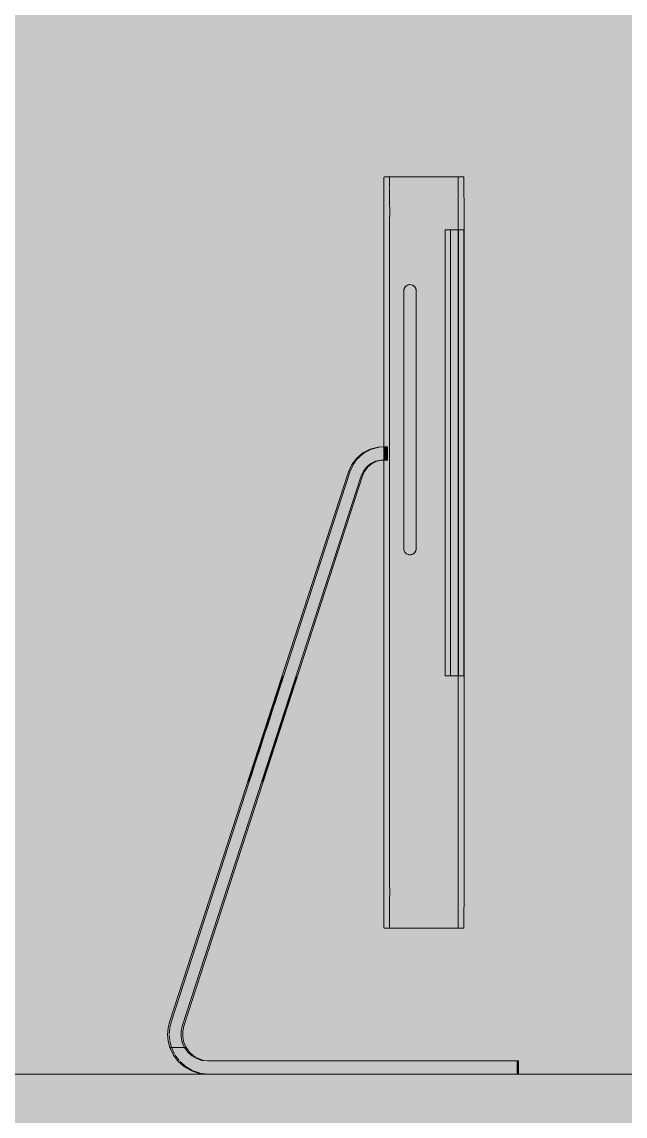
# Model space of a CAD drawing. Header units: millimetres. Extents: x 855 to 48623, y -2192 to 8255.
# Drawn here: x 22343 to 22632, y 4930 to 5453 of the extents above; entities that cross this region are included whole.
import ezdxf

# ---------------------------------------------------------------- set-up
doc = ezdxf.new("R2010")
doc.units = ezdxf.units.MM
doc.layers.add('A-WALL-PATT', color=7, linetype='Continuous', lineweight=9)
for name, color, linetype, lineweight, true_color, transparency in [('I-FURN-10', 7, 'Continuous', 9, 0xf9f9f9, 0.7), ('I-FURN-13', 7, 'Continuous', 9, 0x395f96, 0.7), ('I-FURN-5', 7, 'Continuous', 9, 0x7f7f7f, 0.7)]:
    doc.layers.add(name, color=color, linetype=linetype, lineweight=lineweight, true_color=true_color, transparency=transparency)
for name, color, linetype, lineweight, true_color in [('I-FURN-104', 7, 'Continuous', 9, 0xa3aebf), ('I-FURN-14', 7, 'Continuous', 9, 0xb8b8b8), ('I-FURN-4', 7, 'Continuous', 9, 0xacacac), ('I-FURN-6', 7, 'Continuous', 9, 0xc0c0c0), ('I-FURN-7', 7, 'Continuous', 9, 0x9e9e9e), ('I-FURN-9', 7, 'Continuous', 9, 0xd1d1d1)]:
    doc.layers.add(name, color=color, linetype=linetype, lineweight=lineweight, true_color=true_color)

# ---------------------------------------------------------------- blocks, each defined once
blk = doc.blocks.new('Стол базовый прямоугольный - 1_2-26230909-Развертка 2_03-2')
at = {"layer": 'I-FURN-5'}
blk.add_hatch(color=256, dxfattribs=at).paths.add_polyline_path([(2860, 4910), (2900, 4910), (2900, 4950), (2300, 4950), (2300, 4910), (2810.43, 4910)])
at = {"layer": 'I-FURN-6'}
blk.add_line((2300, 4950), (2900, 4950), dxfattribs=at)
blk = doc.blocks.new('iMac_G5_Computer_17quot_Screen_Model_4681 - iMac_G5_Computer_17quot_Screen_Model_4681-V20-Развертка 2_03-2')
at = {"layer": 'I-FURN-10'}
for points in [[(2485.25, 5360.21), (2520.81, 5360.21), (2520.81, 5379.26), (2485.38, 5379.26), (2485.29, 5373.68), (2485.25, 5360.21)], [(2520.93, 5019.85), (2523.51, 5019.85), (2523.57, 5022.4), (2523.63, 5063.76), (2523.47, 5379.26), (2520.93, 5379.26), (2520.92, 5353.86), (2523.47, 5353.86), (2523.47, 5140.5), (2520.81, 5140.5), (2520.93, 5020.5)], [(2520.9, 5019.85), (2520.93, 5019.85), (2520.85, 5025.43), (2520.72, 5038.9), (2485.25, 5038.9), (2485.38, 5019.85), (2520.87, 5019.85)]]:
    blk.add_hatch(color=256, dxfattribs=at).paths.add_polyline_path(points)
h = blk.add_hatch(color=256, dxfattribs=at)
h.paths.add_polyline_path([(2485.25, 5038.9), (2520.81, 5038.9), (2520.81, 5140.5), (2514.63, 5140.5), (2514.63, 5353.86), (2520.81, 5353.86), (2520.81, 5360.21), (2485.25, 5360.21), (2485.25, 5250.04), (2486.97, 5250.07), (2486.97, 5243.69), (2485.25, 5243.69), (2485.25, 5038.9)])
h.paths.add_polyline_path([(2498.55, 5198.57), (2497, 5198.57), (2495.65, 5199.34), (2494.88, 5200.69), (2494.77, 5201.46), (2494.88, 5325.49), (2495.65, 5326.84), (2497, 5327.61), (2498.55, 5327.61), (2499.9, 5326.84), (2500.67, 5325.49), (2500.78, 5324.71), (2500.67, 5200.69), (2499.9, 5199.34), (2499.07, 5198.87)])
at = {"layer": 'I-FURN-13'}
for points in [[(2520.81, 5140.5), (2520.77, 5353.86), (2514.63, 5353.86), (2514.63, 5140.5), (2519.35, 5140.5)], [(2520.98, 5140.5), (2523.47, 5140.5), (2523.33, 5353.86), (2520.98, 5353.86), (2520.98, 5172.36)], [(2520.85, 5140.5), (2520.98, 5140.5), (2520.81, 5140.5)]]:
    blk.add_hatch(color=256, dxfattribs=at).paths.add_polyline_path(points)
at = {"layer": 'I-FURN-5'}
for points in [[(2498.55, 5198.57), (2499.9, 5199.34), (2500.67, 5200.69), (2500.77, 5201.46), (2500.67, 5325.49), (2499.9, 5326.84), (2498.55, 5327.61), (2497, 5327.61), (2495.65, 5326.84), (2494.88, 5325.49), (2494.77, 5324.71), (2494.88, 5200.69), (2495.65, 5199.34), (2497, 5198.57)], [(2389.96, 4962.7), (2388.73, 4965.83), (2388.33, 4969.05), (2388.33, 4970.38), (2389.65, 4975.36), (2426.9, 5089.89), (2420.6, 5089.89), (2425.08, 5103.3), (2437.26, 5140.31), (2443.3, 5140.31), (2475.11, 5237.57), (2476.1, 5239.24), (2477.71, 5241), (2479.68, 5242.39), (2482.5, 5243.44), (2483.82, 5243.73), (2485.25, 5243.73), (2485.25, 5250.04), (2481.35, 5249.67), (2478.09, 5248.66), (2474.48, 5246.52), (2472.36, 5244.75), (2470.03, 5241.68), (2467.79, 5236.2), (2382.14, 4972.03), (2382.01, 4967.72), (2382.36, 4965.13), (2382.99, 4962.7), (2389.94, 4962.7)], [(2486.36, 5243.69), (2486.36, 5250.07), (2485.25, 5250.04), (2485.25, 5243.71)], [(2486.36, 5243.69), (2486.97, 5243.69), (2486.97, 5250.07), (2486.36, 5250.07)], [(2474.77, 5236.2), (2475.11, 5236.2), (2476.16, 5238.5), (2477.71, 5240.5), (2479.68, 5242.09), (2477.71, 5241), (2477.09, 5240.5), (2475.11, 5237.57), (2474.72, 5236.2)], [(2389.65, 4972.97), (2474.92, 5236.2), (2474.48, 5236.2), (2443.6, 5140.31), (2443.62, 5140.18), (2439.09, 5125.85), (2427.19, 5089.89), (2426.9, 5089.89), (2388.88, 4972.97), (2389.32, 4972.97)], [(2500.77, 5201.46), (2500.78, 5201.5), (2500.77, 5226.66)], [(2430.91, 5115.1), (2435.28, 5115.1), (2443.22, 5140.31), (2436.98, 5140.31), (2432.75, 5126.9), (2428.94, 5115.1)], [(2435.28, 5115.1), (2435.61, 5115.1), (2439.43, 5127.81), (2435.38, 5115.41)], [(2427.23, 5089.89), (2431.76, 5104.22), (2435.1, 5115.1), (2428.94, 5115.1), (2420.6, 5089.89), (2427.19, 5089.89)], [(2427.23, 5089.89), (2427.27, 5089.89), (2431.76, 5103.3), (2435.6, 5115.1), (2435.28, 5115.1), (2427.24, 5089.89)], [(2398.29, 4956.63), (2398.29, 4956.9), (2395.77, 4957.92), (2393.47, 4959.51), (2391.5, 4961.65), (2390.73, 4962.7), (2389.65, 4965.13), (2389.1, 4968.73), (2389.1, 4970.38), (2389.65, 4972.97), (2388.88, 4972.97), (2388.33, 4969.05), (2388.33, 4967.72), (2389.1, 4964.62), (2390.73, 4961.62), (2392.31, 4959.82), (2394.29, 4958.31), (2397.05, 4957.03)], [(2400.93, 4950), (2533.76, 4950), (2533.76, 4956.35), (2398.29, 4956.63), (2395.77, 4957.45), (2393.03, 4959.17), (2390.73, 4961.61), (2389.65, 4962.7), (2382.99, 4962.7), (2384.66, 4959.17), (2388.04, 4955.16), (2389.94, 4953.5), (2393.34, 4951.58), (2398.29, 4950.27)], [(2548.75, 4950), (2548.75, 4956.35), (2533.76, 4956.35), (2533.76, 4950), (2548.33, 4950)], [(2549.72, 4950), (2549.72, 4956.35), (2548.75, 4956.35), (2548.75, 4950)]]:
    blk.add_hatch(color=256, dxfattribs=at).paths.add_polyline_path(points)
at = {"layer": 'I-FURN-104'}
for p, q in [((2514.63, 5353.86), (2517.12, 5353.86)), ((2517.12, 5353.86), (2517.12, 5140.5)), ((2520.81, 5353.86), (2517.12, 5353.86)), ((2523.33, 5353.86), (2520.98, 5353.86)), ((2517.12, 5140.5), (2514.63, 5140.5)), ((2517.12, 5140.5), (2520.81, 5140.5)), ((2520.98, 5140.5), (2523.47, 5140.5))]:
    blk.add_line(p, q, dxfattribs=at)
at = {"layer": 'I-FURN-14'}
for p, q in [((2494.78, 5201.46), (2494.78, 5324.71)), ((2500.78, 5324.71), (2500.78, 5201.46)), ((2486.97, 5250.07), (2486.36, 5250.11)), ((2485.54, 5243.78), (2486.97, 5243.69))]:
    blk.add_line(p, q, dxfattribs=at)
for centre, start_param, end_param in [((2497.78, 5324.71), 1.308997, 1.570796), ((2497.78, 5324.71), 0.525399, 0.785398), ((2497.78, 5324.71), 0.263345, 0.523599), ((2497.78, 5324.71), 4.712389, 5.497787), ((2497.78, 5201.46), 1.570796, 1.832596), ((2497.78, 5201.46), 2.356194, 2.616194), ((2497.78, 5201.46), 2.617994, 2.878247), ((2497.78, 5201.46), 3.926991, 4.712389)]:
    blk.add_ellipse(centre, major_axis=(0, 3), ratio=0.999978, start_param=start_param, end_param=end_param, dxfattribs=at)
at = {"layer": 'I-FURN-4'}
for p, q in [((2483.11, 5249.96), (2482.51, 5249.87)), ((2470.39, 5241.19), (2469.07, 5238.16)), ((2484.44, 5243.73), (2485.25, 5243.78)), ((2469.01, 5237.97), (2437.31, 5140.31)), ((2420.94, 5089.89), (2383.62, 4974.94)), ((2383.55, 4974.7), (2382.94, 4972.15)), ((2382.89, 4971.83), (2382.69, 4969.22)), ((2382.69, 4968.73), (2382.92, 4966.06)), ((2382.98, 4965.74), (2383.78, 4962.7)), ((2382.99, 4962.7), (2382.99, 4962.7)), ((2389.94, 4962.7), (2382.99, 4962.7)), ((2383.78, 4962.7), (2385.22, 4959.56)), ((2385.45, 4959.17), (2387.42, 4956.49)), ((2387.81, 4956.06), (2390.2, 4953.9)), ((2534.9, 4956.35), (2401.76, 4956.35)), ((2548.22, 4956.35), (2534.9, 4956.35)), ((2549.72, 4956.35), (2548.37, 4956.35)), ((2533.76, 4950), (2400.93, 4950)), ((2548.75, 4950), (2533.76, 4950)), ((2548.75, 4950), (2549.72, 4950))]:
    blk.add_line(p, q, dxfattribs=at)
at = {"layer": 'I-FURN-4', "flags": 128}
for points in [[(2475.4, 5246.85), (2473, 5244.75), (2472.71, 5244.44)], [(2478.74, 5248.74), (2475.95, 5247.23), (2475.53, 5246.94)], [(2482.45, 5249.86), (2479.38, 5249), (2478.85, 5248.79)], [(2472.57, 5244.29), (2470.67, 5241.68), (2470.5, 5241.4)], [(2428.94, 5115.1), (2430.91, 5121.18), (2432.75, 5126.9), (2434.37, 5131.94), (2435.66, 5136), (2436.54, 5138.85), (2436.98, 5140.31), (2436.94, 5140.31), (2436.43, 5138.85), (2435.47, 5136), (2434.12, 5131.94), (2432.46, 5126.9), (2430.58, 5121.18), (2428.6, 5115.1)], [(2428.6, 5115.1), (2426.63, 5109.02), (2424.78, 5103.3), (2423.17, 5098.26), (2421.88, 5094.2), (2420.99, 5091.35), (2420.56, 5089.89), (2420.6, 5089.89), (2421.11, 5091.35), (2422.07, 5094.2), (2423.42, 5098.26), (2425.08, 5103.3), (2426.96, 5109.02), (2428.94, 5115.1)], [(2390.37, 4953.77), (2390.75, 4953.5), (2393.46, 4951.9)], [(2393.6, 4951.83), (2394.15, 4951.58), (2397.08, 4950.58)], [(2397.18, 4950.56), (2397.87, 4950.4), (2401.76, 4950)]]:
    blk.add_lwpolyline(points, dxfattribs=at)
at = {"layer": 'I-FURN-6'}
for p, q in [((2520.93, 5379.26), (2485.38, 5379.26)), ((2523.51, 5379.26), (2520.93, 5379.26)), ((2485.25, 5038.9), (2485.25, 5360.21)), ((2520.81, 5360.21), (2520.81, 5038.9)), ((2523.63, 5038.9), (2523.63, 5360.21)), ((2523.47, 5353.86), (2520.98, 5353.86)), ((2523.47, 5140.5), (2523.47, 5353.86)), ((2485.25, 5250.13), (2483.11, 5249.96)), ((2485.25, 5250.13), (2484.92, 5250.13)), ((2382.83, 4974.94), (2468.43, 5238.16)), ((2474.48, 5236.2), (2388.88, 4972.97)), ((2389.65, 4972.97), (2475.11, 5236.2)), ((2520.98, 5140.5), (2523.47, 5140.5)), ((2485.38, 5019.85), (2520.93, 5019.85)), ((2520.93, 5019.85), (2523.51, 5019.85)), ((2389.94, 4962.7), (2382.99, 4962.7)), ((2400.93, 4956.35), (2533.76, 4956.35)), ((2533.76, 4956.35), (2548.75, 4956.35)), ((2548.75, 4956.35), (2549.72, 4956.35)), ((2549.72, 4950), (2549.72, 4956.35))]:
    blk.add_line(p, q, dxfattribs=at)
at = {"layer": 'I-FURN-6', "flags": 128}
for points in [[(2468.43, 5238.16), (2470.03, 5241.68), (2472.36, 5244.75), (2475.32, 5247.23), (2478.75, 5249), (2482.5, 5249.96), (2485.25, 5250.13)], [(2485.25, 5243.78), (2483.82, 5243.73), (2481.35, 5243.18), (2479.06, 5242.09), (2477.09, 5240.5), (2475.53, 5238.5), (2474.48, 5236.2)], [(2475.11, 5236.2), (2476.16, 5238.5), (2477.71, 5240.5), (2479.68, 5242.09), (2481.97, 5243.18), (2484.4, 5243.72)], [(2435.28, 5115.1), (2437.26, 5121.18), (2439.13, 5126.9), (2440.79, 5131.94), (2442.14, 5136), (2443.1, 5138.85), (2443.62, 5140.31), (2443.66, 5140.31), (2443.22, 5138.85), (2442.33, 5136), (2441.04, 5131.94), (2439.43, 5126.9), (2437.58, 5121.18), (2435.61, 5115.1)], [(2435.61, 5115.1), (2433.63, 5109.02), (2431.76, 5103.3), (2430.1, 5098.26), (2428.75, 5094.2), (2427.79, 5091.35), (2427.27, 5089.89), (2427.23, 5089.89), (2427.67, 5091.35), (2428.56, 5094.2), (2429.85, 5098.26), (2431.46, 5103.3), (2433.31, 5109.02), (2435.28, 5115.1)], [(2381.9, 4969.05), (2382.14, 4972.03), (2382.83, 4974.94)], [(2388.88, 4972.97), (2388.33, 4970.38), (2388.33, 4967.72), (2388.88, 4965.13), (2389.96, 4962.7)], [(2390.73, 4962.7), (2389.65, 4965.13), (2389.1, 4967.72), (2389.1, 4970.38), (2389.65, 4972.97)], [(2382.99, 4962.7), (2382.18, 4965.83), (2381.9, 4969.05)], [(2400.93, 4950), (2397.05, 4950.4), (2393.34, 4951.58), (2389.94, 4953.5), (2387.01, 4956.06), (2384.66, 4959.17), (2382.99, 4962.7)], [(2389.94, 4962.7), (2391.5, 4960.55), (2393.47, 4958.78), (2395.77, 4957.45), (2398.29, 4956.63), (2400.93, 4956.35)], [(2401.76, 4956.35), (2399.12, 4956.63), (2396.59, 4957.45), (2394.29, 4958.78), (2392.31, 4960.55), (2390.75, 4962.7)]]:
    blk.add_lwpolyline(points, dxfattribs=at)
at = {"layer": 'I-FURN-6'}
for centre, start_param, end_param in [((2485.38, 5360.21), 0, 1.570796), ((2520.93, 5360.21), 0, 1.570796), ((2523.51, 5360.21), 4.712389, 6.283185), ((2485.38, 5038.9), 1.570796, 3.141593), ((2520.93, 5038.9), 1.570796, 3.141593), ((2523.51, 5038.9), 3.141593, 4.712389)]:
    blk.add_ellipse(centre, major_axis=(0, 19.05), ratio=0.006622, start_param=start_param, end_param=end_param, dxfattribs=at)
at = {"layer": 'I-FURN-7'}
for p, q in [((2437.29, 5140.24), (2436.83, 5138.85)), ((2435.86, 5135.85), (2434.59, 5131.94)), ((2436.79, 5138.73), (2435.91, 5136)), ((2434.54, 5131.77), (2432.96, 5126.9)), ((2432.9, 5126.73), (2431.1, 5121.18)), ((2431.04, 5121.01), (2429.12, 5115.1)), ((2429.07, 5114.93), (2427.15, 5109.02)), ((2427.1, 5108.86), (2425.29, 5103.3)), ((2425.24, 5103.14), (2423.66, 5098.26)), ((2422.3, 5094.08), (2421.41, 5091.35)), ((2423.61, 5098.11), (2422.34, 5094.2)), ((2421.39, 5091.28), (2420.94, 5089.89)), ((2383.78, 4962.7), (2383.78, 4962.7)), ((2383.78, 4962.7), (2389.94, 4962.7)), ((2383.78, 4962.7), (2389.94, 4962.7)), ((2389.96, 4962.7), (2389.94, 4962.7)), ((2389.96, 4962.7), (2390.73, 4962.7)), ((2389.96, 4962.7), (2390.73, 4962.7)), ((2390.75, 4962.7), (2390.73, 4962.7)), ((2401.76, 4950), (2534.9, 4950)), ((2534.9, 4950), (2538.06, 4950)), ((2538.06, 4950), (2546.39, 4950)), ((2546.39, 4950), (2548.22, 4950)), ((2548.37, 4950), (2549.72, 4950))]:
    blk.add_line(p, q, dxfattribs=at)
at = {"layer": 'I-FURN-9'}
for p, q in [((2485.38, 5379.26), (2487.95, 5379.26)), ((2488.07, 5360.21), (2488.07, 5038.9)), ((2514.63, 5140.5), (2514.63, 5353.86)), ((2514.63, 5353.86), (2520.81, 5353.86)), ((2520.98, 5353.86), (2520.98, 5140.5)), ((2494.77, 5324.71), (2494.77, 5201.46)), ((2497.78, 5327.71), (2497.77, 5327.71)), ((2500.77, 5201.46), (2500.77, 5324.71)), ((2485.25, 5250.13), (2486.36, 5250.07)), ((2486.36, 5250.11), (2485.54, 5250.13)), ((2486.36, 5250.07), (2486.97, 5250.07)), ((2486.36, 5250.07), (2486.36, 5243.69)), ((2486.97, 5243.69), (2486.97, 5250.07)), ((2486.36, 5243.69), (2485.25, 5243.78)), ((2486.36, 5243.69), (2486.97, 5243.69)), ((2497.77, 5198.46), (2497.78, 5198.46)), ((2514.63, 5140.5), (2520.81, 5140.5)), ((2487.95, 5019.85), (2485.38, 5019.85))]:
    blk.add_line(p, q, dxfattribs=at)
for centre, major_axis, ratio, start_param, end_param in [((2487.95, 5360.21), (0, 19.05), 0.006622, 6.040777, 6.283185), ((2487.95, 5360.21), (0, 19.05), 0.006622, 5.779427, 6.021386), ((2487.95, 5360.21), (0, 19.05), 0.006622, 5.518017, 5.759587), ((2487.95, 5360.21), (0, 19.05), 0.006622, 4.712389, 5.497787), ((2497.77, 5324.71), (0, 3), 0.999978, 0, 1.570796), ((2497.78, 5324.71), (0, 3), 0.999978, 0.785398, 1.308997), ((2497.78, 5324.71), (0, 3), 0.999978, 0, 0.261799), ((2497.77, 5324.71), (0, 3), 0.999978, 4.712389, 6.283185), ((2497.78, 5324.71), (0, 3), 0.999978, 5.497787, 6.283185), ((2497.77, 5201.46), (0, 3), 0.999978, 1.570796, 3.141593), ((2497.78, 5201.46), (0, 3), 0.999978, 1.832596, 2.356194), ((2497.78, 5201.46), (0, 3), 0.999978, 2.879793, 3.141593), ((2497.77, 5201.46), (0, 3), 0.999978, 3.141593, 4.712389), ((2497.78, 5201.46), (0, 3), 0.999978, 3.141593, 3.926991), ((2487.95, 5038.9), (0, 19.05), 0.006622, 3.685095, 4.712389), ((2487.95, 5038.9), (0, 19.05), 0.006622, 3.160573, 3.403392), ((2487.95, 5038.9), (0, 19.05), 0.006622, 3.422852, 3.665191)]:
    blk.add_ellipse(centre, major_axis=major_axis, ratio=ratio, start_param=start_param, end_param=end_param, dxfattribs=at)

msp = doc.modelspace()

# ---------------------------------------------------------------- hatches: boundary and pattern name
at = {"layer": 'A-WALL-PATT'}
h = msp.add_hatch(color=256, dxfattribs=at)
h.paths.add_polyline_path([(25764.77, 5379.26), (25764.77, 5379.31), (25763.98, 5498.17)])
h.paths.add_polyline_path([(26211.26, 4250), (26211.26, 6000), (27110.26, 6000), (27110.26, 7600), (20552.26, 7600), (20552.26, 4250), (21731.26, 4250), (21731.26, 4950), (21802.98, 4950), (21802.98, 4953.17), (21799.83, 4953.17), (21800.05, 4966.03), (21802.17, 4970.24), (21803.14, 4971.49), (21808.06, 4974.52), (21810.41, 4975.23), (21817.14, 4975.4), (21874.36, 4975.4), (21874.61, 4975.97), (21915.37, 4979.87), (21934.36, 4982.69), (21949.23, 4985.08), (21950.08, 4985.08), (21950.33, 4985.62), (21967.62, 4989.15), (21967.89, 4989.15), (21969.13, 4989.15), (21969.25, 4982.72), (21981.93, 4986.01), (21982.18, 4993.74), (21999.75, 4996.24), (22000.25, 4996.24), (22000.43, 4990.28), (22001.31, 4990.17), (22002.8, 4989.9), (22003.81, 4988.8), (22004.13, 4987.73), (22006.52, 4950.38), (22006.17, 4950.1), (22003.62, 4950.38), (22003.27, 4950.35), (22003.27, 4950), (22063.73, 4950), (22063.73, 4956.35), (22214.34, 4956.63), (22216.87, 4957.45), (22219.61, 4959.17), (22221.15, 4960.55), (22222.72, 4962.7), (22223.95, 4965.83), (22224.35, 4969.05), (22224.35, 4970.38), (22223.17, 4974.94), (22138.35, 5236.2), (22137.3, 5238.5), (22135.74, 5240.5), (22133.77, 5242.09), (22130.34, 5243.44), (22128.21, 5243.69), (22128.08, 5019.85), (22089.95, 5019.85), (22089.86, 5025.43), (22089.82, 5063.76), (22089.95, 5379.26), (22128.08, 5379.26), (22128.21, 5360.21), (22128.21, 5250.02), (22131.49, 5249.83), (22135.74, 5248.46), (22138.35, 5247.05), (22141.1, 5244.75), (22143.66, 5241.16), (22145.03, 5238.16), (22231.32, 4972.03), (22231.44, 4967.72), (22231.28, 4965.83), (22230.47, 4962.7), (22228.01, 4958.12), (22225.41, 4955.16), (22222.71, 4953.04), (22219.31, 4951.32), (22215.58, 4950.4), (22214.34, 4950), (22429.55, 4950.27), (22427.03, 4950.81), (22424.6, 4951.58), (22421.2, 4953.5), (22418.05, 4956.35), (22415.92, 4959.17), (22414.25, 4962.71), (22413.44, 4965.83), (22413.27, 4970.38), (22413.62, 4972.97), (22414.09, 4974.94), (22499.69, 5238.16), (22501.29, 5241.68), (22503.62, 5244.75), (22506.79, 5247.34), (22510.62, 5249.16), (22513.75, 5249.96), (22516.51, 5250.07), (22516.63, 5379.26), (22554.77, 5379.26), (22554.89, 5353.86), (22554.77, 5019.85), (22516.63, 5019.85), (22516.54, 5025.43), (22516.51, 5063.76), (22516.51, 5243.71), (22514.91, 5243.69), (22512.61, 5242.89), (22510.01, 5241.34), (22508.35, 5239.69), (22507.42, 5238.5), (22505.74, 5234.26), (22420.36, 4970.38), (22420.36, 4967.72), (22421.22, 4964.44), (22422.76, 4961.65), (22423.57, 4960.55), (22425.55, 4958.78), (22428.31, 4957.3), (22430.37, 4956.54), (22432.19, 4956.35), (22580.98, 4956.35), (22580.98, 4950), (22638.98, 4950), (22638, 4950.78), (22640.59, 4987.73), (22641.4, 4989.5), (22642.52, 4990.17), (22644.47, 4990.28), (22644.73, 4996.24), (22646.66, 4996.22), (22646.66, 4996.24), (22662.79, 4993.7), (22662.95, 4985.78), (22675.46, 4982.72), (22675.74, 4989.15), (22677.02, 4989.15), (22678.28, 4989.15), (22694.64, 4985.56), (22694.87, 4985.08), (22696.58, 4985.04), (22696.83, 4985.08), (22715.95, 4981.74), (22735.06, 4979.2), (22770.36, 4975.95), (22770.36, 4975.4), (22834.91, 4975.12), (22837.98, 4973.97), (22840.7, 4972.21), (22842.2, 4970.69), (22843.44, 4968.73), (22844.66, 4966.03), (22844.89, 4962.58), (22844.84, 4953.17), (22841.69, 4953.17), (22841.69, 4950), (22931.26, 4950), (22931.26, 4250), (24891.26, 4250), (24891.26, 4950), (24987.98, 4950), (24987.98, 4953.17), (24984.83, 4953.17), (24985.05, 4966.03), (24987.17, 4970.24), (24988.82, 4971.95), (24993.06, 4974.52), (24995.41, 4975.23), (25002.14, 4975.4), (25059.36, 4975.4), (25059.61, 4975.97), (25100.37, 4979.87), (25120.28, 4982.85), (25134.23, 4985.08), (25135.08, 4985.08), (25135.33, 4985.62), (25152.62, 4989.15), (25152.89, 4989.15), (25154.13, 4989.15), (25154.25, 4982.72), (25166.93, 4986.01), (25167.18, 4993.74), (25184.75, 4996.24), (25185.25, 4996.24), (25185.36, 4990.28), (25186.31, 4990.17), (25187.8, 4989.9), (25188.81, 4988.8), (25189.13, 4987.73), (25191.52, 4950.38), (25191.17, 4950.1), (25188.62, 4950.38), (25188.27, 4950.35), (25188.27, 4950), (25248.73, 4950), (25248.73, 4956.35), (25399.34, 4956.63), (25401.87, 4957.45), (25404.61, 4959.17), (25406.15, 4960.55), (25407.72, 4962.7), (25408.95, 4965.83), (25409.35, 4969.05), (25409.35, 4970.38), (25408.17, 4974.94), (25323.35, 5236.2), (25322.3, 5238.5), (25320.74, 5240.5), (25318.77, 5242.09), (25315.34, 5243.44), (25313.21, 5243.69), (25313.08, 5019.85), (25274.95, 5019.85), (25274.86, 5025.43), (25274.82, 5063.76), (25274.95, 5379.26), (25313.08, 5379.26), (25313.21, 5360.21), (25313.21, 5250.02), (25316.49, 5249.83), (25320.74, 5248.46), (25323.35, 5247.05), (25326.55, 5244.15), (25328.66, 5241.16), (25330.03, 5238.16), (25416.32, 4972.03), (25416.44, 4967.72), (25416.28, 4965.83), (25415.47, 4962.7), (25413, 4958.11), (25410.41, 4955.16), (25407.71, 4953.04), (25404.31, 4951.32), (25400.58, 4950.4), (25399.34, 4950), (25639.55, 4950.27), (25637.03, 4950.81), (25634.6, 4951.58), (25631.2, 4953.5), (25628.27, 4956.06), (25625.92, 4959.17), (25624.25, 4962.71), (25623.44, 4965.83), (25623.27, 4970.38), (25623.62, 4972.97), (25624.09, 4974.94), (25709.69, 5238.16), (25711.29, 5241.68), (25713.62, 5244.75), (25716.79, 5247.34), (25720.62, 5249.16), (25723.75, 5249.96), (25726.51, 5250.07), (25726.63, 5379.26), (25764.77, 5379.26), (25764.89, 5353.86), (25764.77, 5019.85), (25726.63, 5019.85), (25726.54, 5025.43), (25726.51, 5072.78), (25726.51, 5243.71), (25724.91, 5243.69), (25722.61, 5242.89), (25720.01, 5241.34), (25718.35, 5239.69), (25717.42, 5238.5), (25715.74, 5234.26), (25630.36, 4970.38), (25630.36, 4967.72), (25631.22, 4964.44), (25632.76, 4961.65), (25633.57, 4960.55), (25635.96, 4958.54), (25638.31, 4957.3), (25640.37, 4956.54), (25642.19, 4956.35), (25790.98, 4956.35), (25790.98, 4950), (25848.98, 4950), (25848, 4950.78), (25850.59, 4987.73), (25851.4, 4989.5), (25852.52, 4990.17), (25854.47, 4990.28), (25854.73, 4996.24), (25856.66, 4996.22), (25856.66, 4996.24), (25872.79, 4993.7), (25872.95, 4985.78), (25885.46, 4982.72), (25885.74, 4989.15), (25887.02, 4989.15), (25888.28, 4989.15), (25904.64, 4985.56), (25904.87, 4985.08), (25906.58, 4985.04), (25906.83, 4985.08), (25925.95, 4981.74), (25945.36, 4979.17), (25980.36, 4975.95), (25980.36, 4975.4), (26044.91, 4975.12), (26047.98, 4973.97), (26050.7, 4972.21), (26052.2, 4970.69), (26053.14, 4969.4), (26054.66, 4966.03), (26054.89, 4962.58), (26054.84, 4953.17), (26051.69, 4953.17), (26051.69, 4950), (26091.26, 4950), (26091.26, 4250), (26196.26, 4250)])
h.paths.add_polyline_path([(22180.92, 4250), (22291.26, 4250), (22291.26, 4910), (21771.26, 4910), (21771.26, 4250)])
h.paths.add_polyline_path([(22371.26, 4250), (22891.26, 4250), (22891.26, 4910), (22371.26, 4910), (22371.26, 4303.55)])
h.paths.add_polyline_path([(24931.26, 4250), (25451.26, 4250), (25451.26, 4910), (24931.26, 4910), (24931.26, 4369.54)])
h.paths.add_polyline_path([(25531.26, 4250), (26051.26, 4250), (26051.26, 4910), (25531.26, 4910), (25531.26, 4290.07)])
h.paths.add_polyline_path([(22593.46, 4459), (22505.7, 4459), (22505.7, 4541), (22658.7, 4541), (22658.7, 4459), (22642.2, 4459)])
h.paths.add_polyline_path([(25171.85, 4459), (25123.08, 4459), (25123.08, 4541), (25276.08, 4541), (25276.08, 4459), (25188.58, 4459)])
h.paths.add_polyline_path([(21962.2, 4459), (21945.7, 4459), (21945.7, 4541), (22098.7, 4541), (22098.7, 4459), (21974.64, 4459)])
h.paths.add_polyline_path([(25819.96, 4459), (25683.46, 4459), (25683.46, 4541), (25836.46, 4541), (25836.46, 4459)])
h.paths.add_polyline_path([(25225.58, 4497.5), (25226.83, 4497.83), (25227.75, 4498.75), (25228.08, 4500), (25227.75, 4501.25), (25226.83, 4502.17), (25225.58, 4502.5), (25224.33, 4502.17), (25223.41, 4501.24), (25223.08, 4500), (25223.42, 4498.75), (25224.33, 4497.83), (25224.93, 4497.59)])
h.paths.add_polyline_path([(25714.96, 4497.5), (25716.21, 4497.83), (25717.12, 4498.75), (25717.46, 4500), (25717.12, 4501.25), (25716.21, 4502.17), (25714.96, 4502.5), (25713.71, 4502.17), (25712.79, 4501.25), (25712.46, 4500), (25712.79, 4498.75), (25713.71, 4497.83), (25714.31, 4497.59)])
h.paths.add_polyline_path([(25244.58, 4497.5), (25245.83, 4497.83), (25246.75, 4498.75), (25247.08, 4500), (25246.75, 4501.25), (25245.83, 4502.17), (25244.58, 4502.5), (25243.33, 4502.17), (25242.42, 4501.25), (25242.08, 4500), (25242.42, 4498.75), (25243.33, 4497.83), (25243.93, 4497.59)])
h.paths.add_polyline_path([(22608.2, 4497.5), (22609.45, 4497.83), (22610.36, 4498.75), (22610.7, 4500), (22610.36, 4501.25), (22609.45, 4502.17), (22608.2, 4502.5), (22606.95, 4502.17), (22606.03, 4501.25), (22605.7, 4500), (22606.03, 4498.75), (22606.95, 4497.83), (22607.55, 4497.59)])
h.paths.add_polyline_path([(25154.58, 4497.5), (25155.83, 4497.83), (25156.75, 4498.75), (25157.08, 4500), (25156.75, 4501.25), (25155.83, 4502.17), (25154.58, 4502.5), (25153.33, 4502.17), (25152.42, 4501.25), (25152.08, 4500), (25152.42, 4498.75), (25153.33, 4497.83), (25153.93, 4497.59)])
h.paths.add_polyline_path([(22067.2, 4497.5), (22068.45, 4497.83), (22069.36, 4498.75), (22069.7, 4500), (22069.36, 4501.25), (22068.45, 4502.17), (22067.2, 4502.5), (22065.95, 4502.17), (22065.03, 4501.25), (22064.7, 4500), (22065.03, 4498.75), (22065.95, 4497.83), (22066.55, 4497.59)])
h.paths.add_polyline_path([(22556.2, 4497.5), (22557.45, 4497.83), (22558.36, 4498.75), (22558.7, 4500), (22558.36, 4501.25), (22557.45, 4502.17), (22556.2, 4502.5), (22554.95, 4502.17), (22554.03, 4501.25), (22553.7, 4500), (22554.03, 4498.75), (22554.95, 4497.83), (22555.55, 4497.59)])
h.paths.add_polyline_path([(21996.2, 4497.5), (21997.45, 4497.83), (21998.36, 4498.75), (21998.7, 4500), (21998.36, 4501.25), (21997.45, 4502.17), (21996.2, 4502.5), (21994.95, 4502.17), (21994.03, 4501.25), (21993.7, 4500), (21994.03, 4498.75), (21994.95, 4497.83), (21995.55, 4497.59)])
h.paths.add_polyline_path([(22537.2, 4497.5), (22538.45, 4497.83), (22539.36, 4498.75), (22539.7, 4500), (22539.36, 4501.25), (22538.45, 4502.17), (22537.2, 4502.5), (22535.95, 4502.17), (22535.03, 4501.25), (22534.7, 4500), (22535.03, 4498.75), (22535.95, 4497.83), (22536.55, 4497.59)])
h.paths.add_polyline_path([(21977.2, 4497.5), (21978.45, 4497.83), (21979.36, 4498.75), (21979.7, 4500), (21979.36, 4501.25), (21978.45, 4502.17), (21977.2, 4502.5), (21975.95, 4502.17), (21975.03, 4501.25), (21974.7, 4500), (21975.03, 4498.75), (21975.95, 4497.83), (21976.55, 4497.59)])
h.paths.add_polyline_path([(25733.96, 4497.5), (25735.21, 4497.83), (25736.12, 4498.75), (25736.46, 4500), (25736.12, 4501.25), (25735.21, 4502.17), (25733.96, 4502.5), (25732.71, 4502.17), (25731.79, 4501.25), (25731.46, 4500), (25731.79, 4498.75), (25732.71, 4497.83), (25733.31, 4497.59)])
h.paths.add_polyline_path([(22627.2, 4497.5), (22628.45, 4497.83), (22629.36, 4498.75), (22629.7, 4500), (22629.36, 4501.25), (22628.45, 4502.17), (22627.2, 4502.5), (22625.95, 4502.17), (22625.03, 4501.25), (22624.7, 4500), (22625.03, 4498.75), (22625.95, 4497.83), (22626.55, 4497.59)])
h.paths.add_polyline_path([(22048.2, 4497.5), (22049.45, 4497.83), (22050.36, 4498.75), (22050.7, 4500), (22050.36, 4501.25), (22049.45, 4502.17), (22048.2, 4502.5), (22046.95, 4502.17), (22046.03, 4501.25), (22045.7, 4500), (22046.03, 4498.75), (22046.95, 4497.83), (22047.55, 4497.59)])
h.paths.add_polyline_path([(25173.58, 4497.5), (25174.83, 4497.83), (25175.75, 4498.75), (25176.08, 4500), (25175.75, 4501.25), (25174.83, 4502.17), (25173.58, 4502.5), (25172.33, 4502.17), (25171.42, 4501.25), (25171.08, 4500), (25171.42, 4498.75), (25172.33, 4497.83), (25172.93, 4497.59)])
h.paths.add_polyline_path([(25804.96, 4497.5), (25806.21, 4497.83), (25807.12, 4498.75), (25807.46, 4500), (25807.12, 4501.25), (25806.21, 4502.17), (25804.96, 4502.5), (25803.71, 4502.17), (25802.79, 4501.25), (25802.46, 4500), (25802.79, 4498.75), (25803.71, 4497.83), (25804.31, 4497.59)])
h.paths.add_polyline_path([(25785.96, 4497.5), (25787.21, 4497.83), (25788.12, 4498.75), (25788.46, 4500), (25788.12, 4501.25), (25787.21, 4502.17), (25785.96, 4502.5), (25784.71, 4502.17), (25783.79, 4501.25), (25783.46, 4500), (25783.79, 4498.75), (25784.71, 4497.83), (25785.31, 4497.59)])
h.paths.add_polyline_path([(25885.46, 4982.47), (25885.46, 4982.48), (25885.12, 4982.55)])
h.paths.add_polyline_path([(22675.46, 4982.47), (22675.46, 4982.48), (22675.12, 4982.55)])
h.paths.add_polyline_path([(25885.46, 4982.57), (25885.27, 4982.63), (25885.25, 4982.63)])
h.paths.add_polyline_path([(22675.46, 4982.57), (22675.27, 4982.63), (22675.25, 4982.63)])

# ---------------------------------------------------------------- block references
at = {"layer": 'I-FURN-4'}
msp.add_blockref('Стол базовый прямоугольный - 1_2-26230909-Развертка 2_03-2', (20031.26, 0), dxfattribs=at)
at = {"layer": 'I-FURN-9'}
msp.add_blockref('iMac_G5_Computer_17quot_Screen_Model_4681 - iMac_G5_Computer_17quot_Screen_Model_4681-V20-Развертка 2_03-2', (20031.26, 0), dxfattribs=at)

doc.saveas('drawing.dxf')
